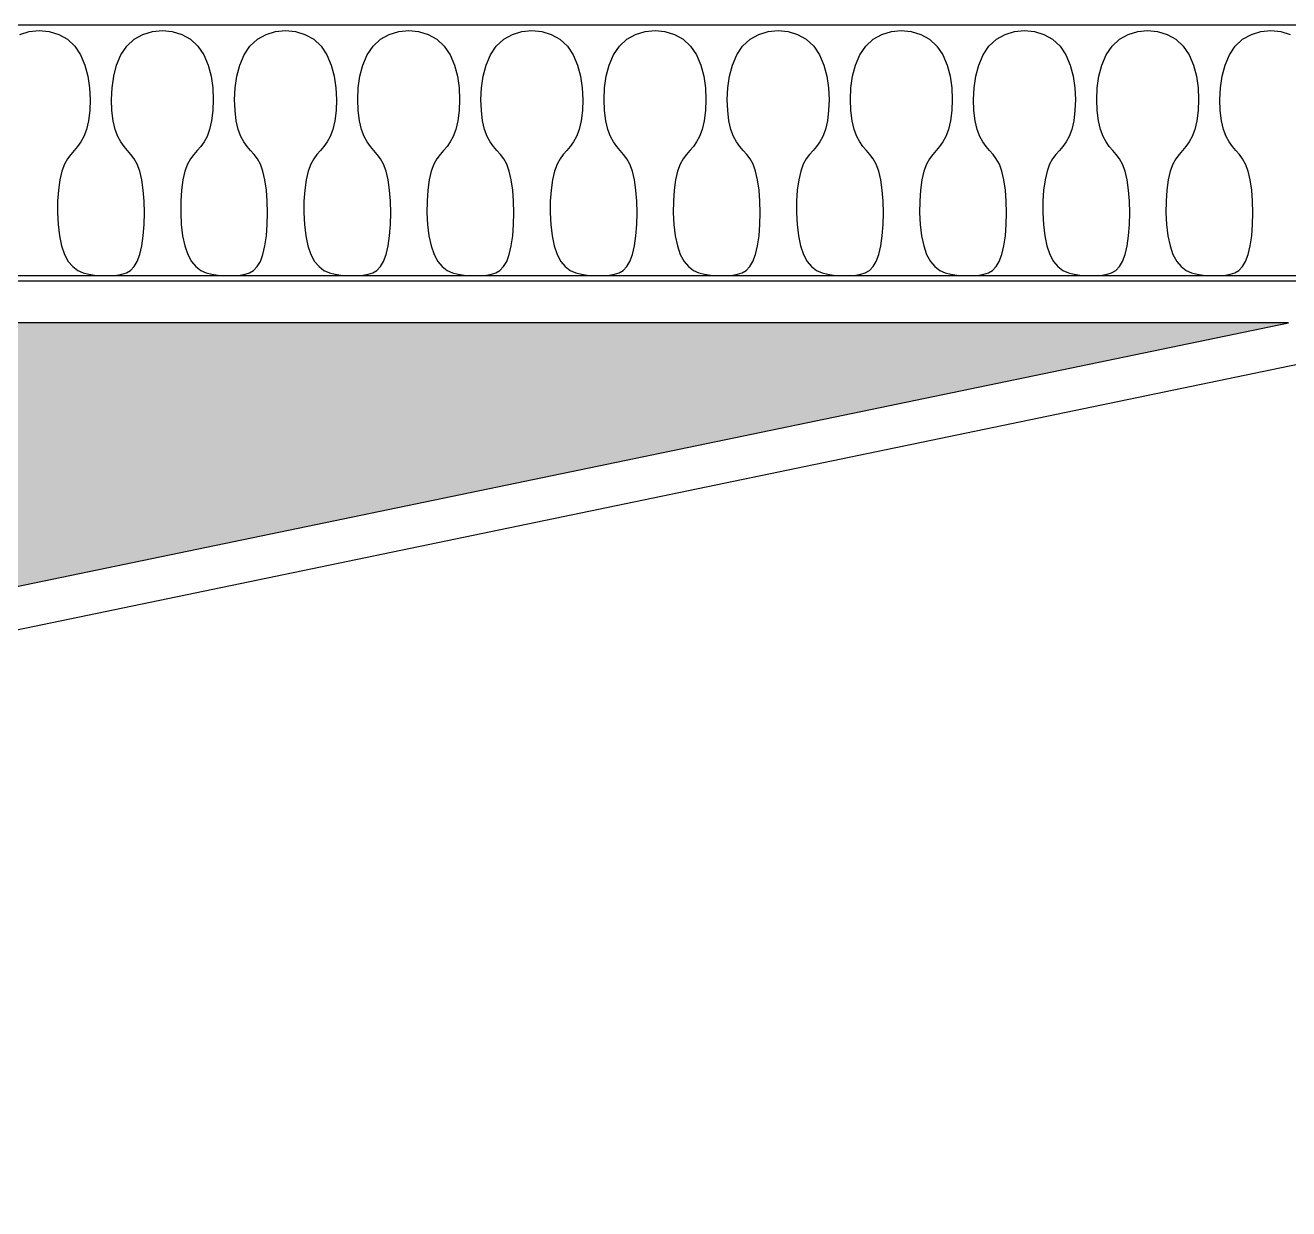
# Model space of a CAD drawing. Header units: millimetres. Extents: x -95178 to 274693, y -2232 to 263302.
# Drawn here: x 126635 to 128129, y 215465 to 216865 of the extents above; entities that cross this region are included whole.
import ezdxf

# ---------------------------------------------------------------- set-up
doc = ezdxf.new("R2010")
doc.units = ezdxf.units.MM
doc.layers.add('HATCH', color=9, linetype='Continuous')

msp = doc.modelspace()

# ---------------------------------------------------------------- linework, layer by layer
at = {"color": 4}
for p, q in [((128918.474, 216864.819, 0), (121926.474, 216864.819, 0)), ((122228.474, 216562.819, 0), (128616.474, 216562.819, 0))]:
    msp.add_line(p, q, dxfattribs=at)
at = {"color": 31}
for p, q in [((122222.474, 216568.819, 0), (128622.474, 216568.819, 0)), ((128128.661, 216512.819, 0), (122278.474, 216512.819, 0))]:
    msp.add_line(p, q, dxfattribs=at)
at = {"layer": 'HATCH'}
for p, q in [((126639.411, 216857.501, 0), (126651.165, 216858.657, 0)), ((126651.165, 216858.657, 0), (126662.918, 216857.501, 0)), ((126785.085, 216857.501, 0), (126796.839, 216858.657, 0)), ((126796.839, 216858.657, 0), (126808.592, 216857.501, 0)), ((126930.759, 216857.501, 0), (126942.513, 216858.657, 0)), ((126942.513, 216858.657, 0), (126954.266, 216857.501, 0)), ((127076.433, 216857.501, 0), (127088.186, 216858.657, 0)), ((127088.186, 216858.657, 0), (127099.94, 216857.501, 0)), ((127222.107, 216857.501, 0), (127233.86, 216858.657, 0)), ((127233.86, 216858.657, 0), (127245.614, 216857.501, 0)), ((127367.781, 216857.501, 0), (127379.534, 216858.657, 0)), ((127379.534, 216858.657, 0), (127391.288, 216857.501, 0)), ((127513.455, 216857.501, 0), (127525.208, 216858.657, 0)), ((127525.208, 216858.657, 0), (127536.962, 216857.501, 0)), ((127659.129, 216857.501, 0), (127670.882, 216858.657, 0)), ((127670.882, 216858.657, 0), (127682.636, 216857.501, 0)), ((127804.803, 216857.501, 0), (127816.556, 216858.657, 0)), ((127816.556, 216858.657, 0), (127828.31, 216857.501, 0)), ((127950.476, 216857.501, 0), (127962.23, 216858.657, 0)), ((127962.23, 216858.657, 0), (127973.984, 216857.501, 0)), ((128096.15, 216857.501, 0), (128107.904, 216858.657, 0)), ((128107.904, 216858.657, 0), (128119.658, 216857.501, 0)), ((126628.15, 216854.035, 0), (126639.411, 216857.501, 0)), ((126662.918, 216857.501, 0), (126674.179, 216854.035, 0)), ((126674.179, 216854.035, 0), (126684.453, 216848.258, 0)), ((126684.453, 216848.258, 0), (126693.248, 216840.17, 0)), ((126754.755, 216840.17, 0), (126763.55, 216848.258, 0)), ((126763.55, 216848.258, 0), (126773.824, 216854.035, 0)), ((126773.824, 216854.035, 0), (126785.085, 216857.501, 0)), ((126808.592, 216857.501, 0), (126819.853, 216854.035, 0)), ((126819.853, 216854.035, 0), (126830.127, 216848.258, 0)), ((126830.127, 216848.258, 0), (126838.922, 216840.17, 0)), ((126900.429, 216840.17, 0), (126909.224, 216848.258, 0)), ((126909.224, 216848.258, 0), (126919.498, 216854.035, 0)), ((126919.498, 216854.035, 0), (126930.759, 216857.501, 0)), ((126954.266, 216857.501, 0), (126965.527, 216854.035, 0)), ((126965.527, 216854.035, 0), (126975.801, 216848.258, 0)), ((126975.801, 216848.258, 0), (126984.596, 216840.17, 0)), ((127046.103, 216840.17, 0), (127054.898, 216848.258, 0)), ((127054.898, 216848.258, 0), (127065.172, 216854.035, 0)), ((127065.172, 216854.035, 0), (127076.433, 216857.501, 0)), ((127099.94, 216857.501, 0), (127111.201, 216854.035, 0)), ((127111.201, 216854.035, 0), (127121.475, 216848.258, 0)), ((127121.475, 216848.258, 0), (127130.27, 216840.17, 0)), ((127191.777, 216840.17, 0), (127200.572, 216848.258, 0)), ((127200.572, 216848.258, 0), (127210.846, 216854.035, 0)), ((127210.846, 216854.035, 0), (127222.107, 216857.501, 0)), ((127245.614, 216857.501, 0), (127256.875, 216854.035, 0)), ((127256.875, 216854.035, 0), (127267.149, 216848.258, 0)), ((127267.149, 216848.258, 0), (127275.944, 216840.17, 0)), ((127337.451, 216840.17, 0), (127346.246, 216848.258, 0)), ((127346.246, 216848.258, 0), (127356.52, 216854.035, 0)), ((127356.52, 216854.035, 0), (127367.781, 216857.501, 0)), ((127391.288, 216857.501, 0), (127402.549, 216854.035, 0)), ((127402.549, 216854.035, 0), (127412.823, 216848.258, 0)), ((127412.823, 216848.258, 0), (127421.617, 216840.17, 0)), ((127483.125, 216840.17, 0), (127491.92, 216848.258, 0)), ((127491.92, 216848.258, 0), (127502.194, 216854.035, 0)), ((127502.194, 216854.035, 0), (127513.455, 216857.501, 0)), ((127536.962, 216857.501, 0), (127548.223, 216854.035, 0)), ((127548.223, 216854.035, 0), (127558.497, 216848.258, 0)), ((127558.497, 216848.258, 0), (127567.291, 216840.17, 0)), ((127628.799, 216840.17, 0), (127637.594, 216848.258, 0)), ((127637.594, 216848.258, 0), (127647.868, 216854.035, 0)), ((127647.868, 216854.035, 0), (127659.129, 216857.501, 0)), ((127682.636, 216857.501, 0), (127693.896, 216854.035, 0)), ((127693.896, 216854.035, 0), (127704.171, 216848.258, 0)), ((127704.171, 216848.258, 0), (127712.965, 216840.17, 0)), ((127774.473, 216840.17, 0), (127783.268, 216848.258, 0)), ((127783.268, 216848.258, 0), (127793.542, 216854.035, 0)), ((127793.542, 216854.035, 0), (127804.803, 216857.501, 0)), ((127828.31, 216857.501, 0), (127839.57, 216854.035, 0)), ((127839.57, 216854.035, 0), (127849.845, 216848.258, 0)), ((127849.845, 216848.258, 0), (127858.639, 216840.17, 0)), ((127920.147, 216840.17, 0), (127928.942, 216848.258, 0)), ((127928.942, 216848.258, 0), (127939.216, 216854.035, 0)), ((127939.216, 216854.035, 0), (127950.476, 216857.501, 0)), ((127973.984, 216857.501, 0), (127985.244, 216854.035, 0)), ((127985.244, 216854.035, 0), (127995.519, 216848.258, 0)), ((127995.519, 216848.258, 0), (128004.313, 216840.17, 0)), ((128065.821, 216840.17, 0), (128074.616, 216848.258, 0)), ((128074.616, 216848.258, 0), (128084.89, 216854.035, 0)), ((128084.89, 216854.035, 0), (128096.15, 216857.501, 0)), ((128119.658, 216857.501, 0), (128130.918, 216854.035, 0)), ((126693.248, 216840.17, 0), (126700.179, 216829.867, 0)), ((126700.179, 216829.867, 0), (126705.299, 216817.832, 0)), ((126742.705, 216817.832, 0), (126747.824, 216829.867, 0)), ((126747.824, 216829.867, 0), (126754.755, 216840.17, 0)), ((126838.922, 216840.17, 0), (126845.853, 216829.867, 0)), ((126845.853, 216829.867, 0), (126850.973, 216817.832, 0)), ((126888.379, 216817.832, 0), (126893.498, 216829.867, 0)), ((126893.498, 216829.867, 0), (126900.429, 216840.17, 0)), ((126984.596, 216840.17, 0), (126991.527, 216829.867, 0)), ((126991.527, 216829.867, 0), (126996.646, 216817.832, 0)), ((127034.053, 216817.832, 0), (127039.172, 216829.867, 0)), ((127039.172, 216829.867, 0), (127046.103, 216840.17, 0)), ((127130.27, 216840.17, 0), (127137.201, 216829.867, 0)), ((127137.201, 216829.867, 0), (127142.32, 216817.832, 0)), ((127179.726, 216817.832, 0), (127184.846, 216829.867, 0)), ((127184.846, 216829.867, 0), (127191.777, 216840.17, 0)), ((127275.944, 216840.17, 0), (127282.875, 216829.867, 0)), ((127282.875, 216829.867, 0), (127287.994, 216817.832, 0)), ((127325.4, 216817.832, 0), (127330.52, 216829.867, 0)), ((127330.52, 216829.867, 0), (127337.451, 216840.17, 0)), ((127421.617, 216840.17, 0), (127428.549, 216829.867, 0)), ((127428.549, 216829.867, 0), (127433.668, 216817.832, 0)), ((127471.074, 216817.832, 0), (127476.194, 216829.867, 0)), ((127476.194, 216829.867, 0), (127483.125, 216840.17, 0)), ((127567.291, 216840.17, 0), (127574.223, 216829.867, 0)), ((127574.223, 216829.867, 0), (127579.342, 216817.832, 0)), ((127616.748, 216817.832, 0), (127621.868, 216829.867, 0)), ((127621.868, 216829.867, 0), (127628.799, 216840.17, 0)), ((127712.965, 216840.17, 0), (127719.896, 216829.867, 0)), ((127719.896, 216829.867, 0), (127725.016, 216817.832, 0)), ((127762.422, 216817.832, 0), (127767.542, 216829.867, 0)), ((127767.542, 216829.867, 0), (127774.473, 216840.17, 0)), ((127858.639, 216840.17, 0), (127865.57, 216829.867, 0)), ((127865.57, 216829.867, 0), (127870.69, 216817.832, 0)), ((127908.096, 216817.832, 0), (127913.216, 216829.867, 0)), ((127913.216, 216829.867, 0), (127920.147, 216840.17, 0)), ((128004.313, 216840.17, 0), (128011.244, 216829.867, 0)), ((128011.244, 216829.867, 0), (128016.364, 216817.832, 0)), ((128053.77, 216817.832, 0), (128058.89, 216829.867, 0)), ((128058.89, 216829.867, 0), (128065.821, 216840.17, 0)), ((126705.299, 216817.832, 0), (126708.768, 216804.641, 0)), ((126739.235, 216804.641, 0), (126742.705, 216817.832, 0)), ((126850.973, 216817.832, 0), (126854.442, 216804.641, 0)), ((126884.909, 216804.641, 0), (126888.379, 216817.832, 0)), ((126996.646, 216817.832, 0), (127000.116, 216804.641, 0)), ((127030.583, 216804.641, 0), (127034.053, 216817.832, 0)), ((127142.32, 216817.832, 0), (127145.79, 216804.641, 0)), ((127176.257, 216804.641, 0), (127179.726, 216817.832, 0)), ((127287.994, 216817.832, 0), (127291.464, 216804.641, 0)), ((127321.931, 216804.641, 0), (127325.4, 216817.832, 0)), ((127433.668, 216817.832, 0), (127437.138, 216804.641, 0)), ((127467.605, 216804.641, 0), (127471.074, 216817.832, 0)), ((127579.342, 216817.832, 0), (127582.812, 216804.641, 0)), ((127613.279, 216804.641, 0), (127616.748, 216817.832, 0)), ((127725.016, 216817.832, 0), (127728.486, 216804.641, 0)), ((127758.953, 216804.641, 0), (127762.422, 216817.832, 0)), ((127870.69, 216817.832, 0), (127874.16, 216804.641, 0)), ((127904.627, 216804.641, 0), (127908.096, 216817.832, 0)), ((128016.364, 216817.832, 0), (128019.834, 216804.641, 0)), ((128050.301, 216804.641, 0), (128053.77, 216817.832, 0)), ((126708.768, 216804.641, 0), (126710.749, 216790.872, 0)), ((126737.255, 216790.872, 0), (126739.235, 216804.641, 0)), ((126854.442, 216804.641, 0), (126856.423, 216790.872, 0)), ((126882.928, 216790.872, 0), (126884.909, 216804.641, 0)), ((127000.116, 216804.641, 0), (127002.097, 216790.872, 0)), ((127028.602, 216790.872, 0), (127030.583, 216804.641, 0)), ((127145.79, 216804.641, 0), (127147.771, 216790.872, 0)), ((127174.276, 216790.872, 0), (127176.257, 216804.641, 0)), ((127291.464, 216804.641, 0), (127293.444, 216790.872, 0)), ((127319.95, 216790.872, 0), (127321.931, 216804.641, 0)), ((127437.138, 216804.641, 0), (127439.118, 216790.872, 0)), ((127465.624, 216790.872, 0), (127467.605, 216804.641, 0)), ((127582.812, 216804.641, 0), (127584.792, 216790.872, 0)), ((127611.298, 216790.872, 0), (127613.279, 216804.641, 0)), ((127728.486, 216804.641, 0), (127730.466, 216790.872, 0)), ((127756.972, 216790.872, 0), (127758.953, 216804.641, 0)), ((127874.16, 216804.641, 0), (127876.14, 216790.872, 0)), ((127902.646, 216790.872, 0), (127904.627, 216804.641, 0)), ((128019.834, 216804.641, 0), (128021.814, 216790.872, 0)), ((128048.32, 216790.872, 0), (128050.301, 216804.641, 0)), ((126710.749, 216790.872, 0), (126711.401, 216777.103, 0)), ((126736.602, 216777.103, 0), (126737.255, 216790.872, 0)), ((126856.423, 216790.872, 0), (126857.075, 216777.103, 0)), ((126882.276, 216777.103, 0), (126882.928, 216790.872, 0)), ((127002.097, 216790.872, 0), (127002.749, 216777.103, 0)), ((127027.95, 216777.103, 0), (127028.602, 216790.872, 0)), ((127147.771, 216790.872, 0), (127148.423, 216777.103, 0)), ((127173.624, 216777.103, 0), (127174.276, 216790.872, 0)), ((127293.444, 216790.872, 0), (127294.097, 216777.103, 0)), ((127319.297, 216777.103, 0), (127319.95, 216790.872, 0)), ((127439.118, 216790.872, 0), (127439.771, 216777.103, 0)), ((127464.971, 216777.103, 0), (127465.624, 216790.872, 0)), ((127584.792, 216790.872, 0), (127585.445, 216777.103, 0)), ((127610.645, 216777.103, 0), (127611.298, 216790.872, 0)), ((127730.466, 216790.872, 0), (127731.119, 216777.103, 0)), ((127756.319, 216777.103, 0), (127756.972, 216790.872, 0)), ((127876.14, 216790.872, 0), (127876.793, 216777.103, 0)), ((127901.993, 216777.103, 0), (127902.646, 216790.872, 0)), ((128021.814, 216790.872, 0), (128022.467, 216777.103, 0)), ((128047.667, 216777.103, 0), (128048.32, 216790.872, 0)), ((126711.401, 216777.103, 0), (126710.888, 216763.912, 0)), ((126737.115, 216763.912, 0), (126736.602, 216777.103, 0)), ((126857.075, 216777.103, 0), (126856.562, 216763.912, 0)), ((126882.789, 216763.912, 0), (126882.276, 216777.103, 0)), ((127002.749, 216777.103, 0), (127002.236, 216763.912, 0)), ((127028.463, 216763.912, 0), (127027.95, 216777.103, 0)), ((127148.423, 216777.103, 0), (127147.91, 216763.912, 0)), ((127174.137, 216763.912, 0), (127173.624, 216777.103, 0)), ((127294.097, 216777.103, 0), (127293.584, 216763.912, 0)), ((127319.811, 216763.912, 0), (127319.297, 216777.103, 0)), ((127439.771, 216777.103, 0), (127439.258, 216763.912, 0)), ((127465.485, 216763.912, 0), (127464.971, 216777.103, 0)), ((127585.445, 216777.103, 0), (127584.932, 216763.912, 0)), ((127611.159, 216763.912, 0), (127610.645, 216777.103, 0)), ((127731.119, 216777.103, 0), (127730.605, 216763.912, 0)), ((127756.833, 216763.912, 0), (127756.319, 216777.103, 0)), ((127876.793, 216777.103, 0), (127876.279, 216763.912, 0)), ((127902.507, 216763.912, 0), (127901.993, 216777.103, 0)), ((128022.467, 216777.103, 0), (128021.953, 216763.912, 0)), ((128048.181, 216763.912, 0), (128047.667, 216777.103, 0)), ((126710.888, 216763.912, 0), (126709.369, 216751.876, 0)), ((126738.634, 216751.876, 0), (126737.115, 216763.912, 0)), ((126856.562, 216763.912, 0), (126855.043, 216751.876, 0)), ((126884.308, 216751.876, 0), (126882.789, 216763.912, 0)), ((127002.236, 216763.912, 0), (127000.717, 216751.876, 0)), ((127029.982, 216751.876, 0), (127028.463, 216763.912, 0)), ((127147.91, 216763.912, 0), (127146.391, 216751.876, 0)), ((127175.656, 216751.876, 0), (127174.137, 216763.912, 0)), ((127293.584, 216763.912, 0), (127292.065, 216751.876, 0)), ((127321.33, 216751.876, 0), (127319.811, 216763.912, 0)), ((127439.258, 216763.912, 0), (127437.739, 216751.876, 0)), ((127467.004, 216751.876, 0), (127465.485, 216763.912, 0)), ((127584.932, 216763.912, 0), (127583.413, 216751.876, 0)), ((127612.678, 216751.876, 0), (127611.159, 216763.912, 0)), ((127730.605, 216763.912, 0), (127729.087, 216751.876, 0)), ((127758.352, 216751.876, 0), (127756.833, 216763.912, 0)), ((127876.279, 216763.912, 0), (127874.761, 216751.876, 0)), ((127904.026, 216751.876, 0), (127902.507, 216763.912, 0)), ((128021.953, 216763.912, 0), (128020.434, 216751.876, 0)), ((128049.7, 216751.876, 0), (128048.181, 216763.912, 0)), ((126707.006, 216741.574, 0), (126703.962, 216733.389, 0)), ((126709.369, 216751.876, 0), (126707.006, 216741.574, 0)), ((126740.997, 216741.574, 0), (126738.634, 216751.876, 0)), ((126744.041, 216733.389, 0), (126740.997, 216741.574, 0)), ((126852.68, 216741.574, 0), (126849.636, 216733.389, 0)), ((126855.043, 216751.876, 0), (126852.68, 216741.574, 0)), ((126886.671, 216741.574, 0), (126884.308, 216751.876, 0)), ((126889.715, 216733.389, 0), (126886.671, 216741.574, 0)), ((126998.354, 216741.574, 0), (126995.31, 216733.389, 0)), ((127000.717, 216751.876, 0), (126998.354, 216741.574, 0)), ((127032.345, 216741.574, 0), (127029.982, 216751.876, 0)), ((127035.389, 216733.389, 0), (127032.345, 216741.574, 0)), ((127144.028, 216741.574, 0), (127140.984, 216733.389, 0)), ((127146.391, 216751.876, 0), (127144.028, 216741.574, 0)), ((127178.019, 216741.574, 0), (127175.656, 216751.876, 0)), ((127181.063, 216733.389, 0), (127178.019, 216741.574, 0)), ((127289.702, 216741.574, 0), (127286.658, 216733.389, 0)), ((127292.065, 216751.876, 0), (127289.702, 216741.574, 0)), ((127323.693, 216741.574, 0), (127321.33, 216751.876, 0)), ((127326.737, 216733.389, 0), (127323.693, 216741.574, 0)), ((127435.376, 216741.574, 0), (127432.331, 216733.389, 0)), ((127437.739, 216751.876, 0), (127435.376, 216741.574, 0)), ((127469.367, 216741.574, 0), (127467.004, 216751.876, 0)), ((127472.411, 216733.389, 0), (127469.367, 216741.574, 0)), ((127581.05, 216741.574, 0), (127578.005, 216733.389, 0)), ((127583.413, 216751.876, 0), (127581.05, 216741.574, 0)), ((127615.041, 216741.574, 0), (127612.678, 216751.876, 0)), ((127618.085, 216733.389, 0), (127615.041, 216741.574, 0)), ((127726.724, 216741.574, 0), (127723.679, 216733.389, 0)), ((127729.087, 216751.876, 0), (127726.724, 216741.574, 0)), ((127760.715, 216741.574, 0), (127758.352, 216751.876, 0)), ((127763.759, 216733.389, 0), (127760.715, 216741.574, 0)), ((127872.398, 216741.574, 0), (127869.353, 216733.389, 0)), ((127874.761, 216751.876, 0), (127872.398, 216741.574, 0)), ((127906.389, 216741.574, 0), (127904.026, 216751.876, 0)), ((127909.433, 216733.389, 0), (127906.389, 216741.574, 0)), ((128018.071, 216741.574, 0), (128015.027, 216733.389, 0)), ((128020.434, 216751.876, 0), (128018.071, 216741.574, 0)), ((128052.063, 216741.574, 0), (128049.7, 216751.876, 0)), ((128055.107, 216733.389, 0), (128052.063, 216741.574, 0)), ((126700.405, 216726.938, 0), (126696.508, 216721.643, 0)), ((126703.962, 216733.389, 0), (126700.405, 216726.938, 0)), ((126747.598, 216726.938, 0), (126744.041, 216733.389, 0)), ((126751.495, 216721.643, 0), (126747.598, 216726.938, 0)), ((126846.079, 216726.938, 0), (126842.182, 216721.643, 0)), ((126849.636, 216733.389, 0), (126846.079, 216726.938, 0)), ((126893.272, 216726.938, 0), (126889.715, 216733.389, 0)), ((126897.169, 216721.643, 0), (126893.272, 216726.938, 0)), ((126991.753, 216726.938, 0), (126987.856, 216721.643, 0)), ((126995.31, 216733.389, 0), (126991.753, 216726.938, 0)), ((127038.946, 216726.938, 0), (127035.389, 216733.389, 0)), ((127042.843, 216721.643, 0), (127038.946, 216726.938, 0)), ((127137.427, 216726.938, 0), (127133.53, 216721.643, 0)), ((127140.984, 216733.389, 0), (127137.427, 216726.938, 0)), ((127184.62, 216726.938, 0), (127181.063, 216733.389, 0)), ((127188.517, 216721.643, 0), (127184.62, 216726.938, 0)), ((127283.101, 216726.938, 0), (127279.203, 216721.643, 0)), ((127286.658, 216733.389, 0), (127283.101, 216726.938, 0)), ((127330.294, 216726.938, 0), (127326.737, 216733.389, 0)), ((127334.191, 216721.643, 0), (127330.294, 216726.938, 0)), ((127428.775, 216726.938, 0), (127424.877, 216721.643, 0)), ((127432.331, 216733.389, 0), (127428.775, 216726.938, 0)), ((127475.968, 216726.938, 0), (127472.411, 216733.389, 0)), ((127479.865, 216721.643, 0), (127475.968, 216726.938, 0)), ((127574.449, 216726.938, 0), (127570.551, 216721.643, 0)), ((127578.005, 216733.389, 0), (127574.449, 216726.938, 0)), ((127621.641, 216726.938, 0), (127618.085, 216733.389, 0)), ((127625.539, 216721.643, 0), (127621.641, 216726.938, 0)), ((127720.123, 216726.938, 0), (127716.225, 216721.643, 0)), ((127723.679, 216733.389, 0), (127720.123, 216726.938, 0)), ((127767.315, 216726.938, 0), (127763.759, 216733.389, 0)), ((127771.213, 216721.643, 0), (127767.315, 216726.938, 0)), ((127865.797, 216726.938, 0), (127861.899, 216721.643, 0)), ((127869.353, 216733.389, 0), (127865.797, 216726.938, 0)), ((127912.989, 216726.938, 0), (127909.433, 216733.389, 0)), ((127916.887, 216721.643, 0), (127912.989, 216726.938, 0)), ((128011.471, 216726.938, 0), (128007.573, 216721.643, 0)), ((128015.027, 216733.389, 0), (128011.471, 216726.938, 0)), ((128058.663, 216726.938, 0), (128055.107, 216733.389, 0)), ((128062.561, 216721.643, 0), (128058.663, 216726.938, 0)), ((126688.371, 216712.207, 0), (126684.473, 216706.911, 0)), ((126692.439, 216716.925, 0), (126688.371, 216712.207, 0)), ((126696.508, 216721.643, 0), (126692.439, 216716.925, 0)), ((126755.564, 216716.925, 0), (126751.495, 216721.643, 0)), ((126759.632, 216712.207, 0), (126755.564, 216716.925, 0)), ((126763.53, 216706.911, 0), (126759.632, 216712.207, 0)), ((126834.045, 216712.207, 0), (126830.147, 216706.911, 0)), ((126838.113, 216716.925, 0), (126834.045, 216712.207, 0)), ((126842.182, 216721.643, 0), (126838.113, 216716.925, 0)), ((126901.238, 216716.925, 0), (126897.169, 216721.643, 0)), ((126905.306, 216712.207, 0), (126901.238, 216716.925, 0)), ((126909.204, 216706.911, 0), (126905.306, 216712.207, 0)), ((126979.719, 216712.207, 0), (126975.821, 216706.911, 0)), ((126983.787, 216716.925, 0), (126979.719, 216712.207, 0)), ((126987.856, 216721.643, 0), (126983.787, 216716.925, 0)), ((127046.912, 216716.925, 0), (127042.843, 216721.643, 0)), ((127050.98, 216712.207, 0), (127046.912, 216716.925, 0)), ((127054.878, 216706.911, 0), (127050.98, 216712.207, 0)), ((127125.393, 216712.207, 0), (127121.495, 216706.911, 0)), ((127129.461, 216716.925, 0), (127125.393, 216712.207, 0)), ((127133.53, 216721.643, 0), (127129.461, 216716.925, 0)), ((127192.586, 216716.925, 0), (127188.517, 216721.643, 0)), ((127196.654, 216712.207, 0), (127192.586, 216716.925, 0)), ((127200.552, 216706.911, 0), (127196.654, 216712.207, 0)), ((127271.067, 216712.207, 0), (127267.169, 216706.911, 0)), ((127275.135, 216716.925, 0), (127271.067, 216712.207, 0)), ((127279.203, 216721.643, 0), (127275.135, 216716.925, 0)), ((127338.26, 216716.925, 0), (127334.191, 216721.643, 0)), ((127342.328, 216712.207, 0), (127338.26, 216716.925, 0)), ((127346.226, 216706.911, 0), (127342.328, 216712.207, 0)), ((127416.741, 216712.207, 0), (127412.843, 216706.911, 0)), ((127420.809, 216716.925, 0), (127416.741, 216712.207, 0)), ((127424.877, 216721.643, 0), (127420.809, 216716.925, 0)), ((127483.934, 216716.925, 0), (127479.865, 216721.643, 0)), ((127488.002, 216712.207, 0), (127483.934, 216716.925, 0)), ((127491.9, 216706.911, 0), (127488.002, 216712.207, 0)), ((127562.415, 216712.207, 0), (127558.517, 216706.911, 0)), ((127566.483, 216716.925, 0), (127562.415, 216712.207, 0)), ((127570.551, 216721.643, 0), (127566.483, 216716.925, 0)), ((127629.608, 216716.925, 0), (127625.539, 216721.643, 0)), ((127633.676, 216712.207, 0), (127629.608, 216716.925, 0)), ((127637.574, 216706.911, 0), (127633.676, 216712.207, 0)), ((127708.088, 216712.207, 0), (127704.191, 216706.911, 0)), ((127712.157, 216716.925, 0), (127708.088, 216712.207, 0)), ((127716.225, 216721.643, 0), (127712.157, 216716.925, 0)), ((127775.282, 216716.925, 0), (127771.213, 216721.643, 0)), ((127779.35, 216712.207, 0), (127775.282, 216716.925, 0)), ((127783.248, 216706.911, 0), (127779.35, 216712.207, 0)), ((127853.762, 216712.207, 0), (127849.865, 216706.911, 0)), ((127857.831, 216716.925, 0), (127853.762, 216712.207, 0)), ((127861.899, 216721.643, 0), (127857.831, 216716.925, 0)), ((127920.956, 216716.925, 0), (127916.887, 216721.643, 0)), ((127925.024, 216712.207, 0), (127920.956, 216716.925, 0)), ((127928.922, 216706.911, 0), (127925.024, 216712.207, 0)), ((127999.436, 216712.207, 0), (127995.539, 216706.911, 0)), ((128003.505, 216716.925, 0), (127999.436, 216712.207, 0)), ((128007.573, 216721.643, 0), (128003.505, 216716.925, 0)), ((128066.629, 216716.925, 0), (128062.561, 216721.643, 0)), ((128070.698, 216712.207, 0), (128066.629, 216716.925, 0)), ((128074.596, 216706.911, 0), (128070.698, 216712.207, 0)), ((126680.917, 216700.46, 0), (126677.873, 216692.276, 0)), ((126684.473, 216706.911, 0), (126680.917, 216700.46, 0)), ((126767.086, 216700.46, 0), (126763.53, 216706.911, 0)), ((126770.131, 216692.276, 0), (126767.086, 216700.46, 0)), ((126826.591, 216700.46, 0), (126823.547, 216692.276, 0)), ((126830.147, 216706.911, 0), (126826.591, 216700.46, 0)), ((126912.76, 216700.46, 0), (126909.204, 216706.911, 0)), ((126915.805, 216692.276, 0), (126912.76, 216700.46, 0)), ((126972.265, 216700.46, 0), (126969.221, 216692.276, 0)), ((126975.821, 216706.911, 0), (126972.265, 216700.46, 0)), ((127058.434, 216700.46, 0), (127054.878, 216706.911, 0)), ((127061.478, 216692.276, 0), (127058.434, 216700.46, 0)), ((127117.939, 216700.46, 0), (127114.894, 216692.276, 0)), ((127121.495, 216706.911, 0), (127117.939, 216700.46, 0)), ((127204.108, 216700.46, 0), (127200.552, 216706.911, 0)), ((127207.152, 216692.276, 0), (127204.108, 216700.46, 0)), ((127263.613, 216700.46, 0), (127260.568, 216692.276, 0)), ((127267.169, 216706.911, 0), (127263.613, 216700.46, 0)), ((127349.782, 216700.46, 0), (127346.226, 216706.911, 0)), ((127352.826, 216692.276, 0), (127349.782, 216700.46, 0)), ((127409.287, 216700.46, 0), (127406.242, 216692.276, 0)), ((127412.843, 216706.911, 0), (127409.287, 216700.46, 0)), ((127495.456, 216700.46, 0), (127491.9, 216706.911, 0)), ((127498.5, 216692.276, 0), (127495.456, 216700.46, 0)), ((127554.961, 216700.46, 0), (127551.916, 216692.276, 0)), ((127558.517, 216706.911, 0), (127554.961, 216700.46, 0)), ((127641.13, 216700.46, 0), (127637.574, 216706.911, 0)), ((127644.174, 216692.276, 0), (127641.13, 216700.46, 0)), ((127700.634, 216700.46, 0), (127697.59, 216692.276, 0)), ((127704.191, 216706.911, 0), (127700.634, 216700.46, 0)), ((127786.804, 216700.46, 0), (127783.248, 216706.911, 0)), ((127789.848, 216692.276, 0), (127786.804, 216700.46, 0)), ((127846.308, 216700.46, 0), (127843.264, 216692.276, 0)), ((127849.865, 216706.911, 0), (127846.308, 216700.46, 0)), ((127932.478, 216700.46, 0), (127928.922, 216706.911, 0)), ((127935.522, 216692.276, 0), (127932.478, 216700.46, 0)), ((127991.982, 216700.46, 0), (127988.938, 216692.276, 0)), ((127995.539, 216706.911, 0), (127991.982, 216700.46, 0)), ((128078.152, 216700.46, 0), (128074.596, 216706.911, 0)), ((128081.196, 216692.276, 0), (128078.152, 216700.46, 0)), ((126675.489, 216681.973, 0), (126673.826, 216669.937, 0)), ((126677.873, 216692.276, 0), (126675.489, 216681.973, 0)), ((126772.52, 216681.973, 0), (126770.131, 216692.276, 0)), ((126774.227, 216669.937, 0), (126772.52, 216681.973, 0)), ((126821.163, 216681.973, 0), (126819.5, 216669.937, 0)), ((126823.547, 216692.276, 0), (126821.163, 216681.973, 0)), ((126918.194, 216681.973, 0), (126915.805, 216692.276, 0)), ((126919.901, 216669.937, 0), (126918.194, 216681.973, 0)), ((126966.837, 216681.973, 0), (126965.174, 216669.937, 0)), ((126969.221, 216692.276, 0), (126966.837, 216681.973, 0)), ((127063.868, 216681.973, 0), (127061.478, 216692.276, 0)), ((127065.575, 216669.937, 0), (127063.868, 216681.973, 0)), ((127112.511, 216681.973, 0), (127110.848, 216669.937, 0)), ((127114.894, 216692.276, 0), (127112.511, 216681.973, 0)), ((127209.542, 216681.973, 0), (127207.152, 216692.276, 0)), ((127211.249, 216669.937, 0), (127209.542, 216681.973, 0)), ((127258.185, 216681.973, 0), (127256.522, 216669.937, 0)), ((127260.568, 216692.276, 0), (127258.185, 216681.973, 0)), ((127355.216, 216681.973, 0), (127352.826, 216692.276, 0)), ((127356.923, 216669.937, 0), (127355.216, 216681.973, 0)), ((127403.859, 216681.973, 0), (127402.196, 216669.937, 0)), ((127406.242, 216692.276, 0), (127403.859, 216681.973, 0)), ((127500.89, 216681.973, 0), (127498.5, 216692.276, 0)), ((127502.597, 216669.937, 0), (127500.89, 216681.973, 0)), ((127549.533, 216681.973, 0), (127547.87, 216669.937, 0)), ((127551.916, 216692.276, 0), (127549.533, 216681.973, 0)), ((127646.564, 216681.973, 0), (127644.174, 216692.276, 0)), ((127648.271, 216669.937, 0), (127646.564, 216681.973, 0)), ((127695.207, 216681.973, 0), (127693.544, 216669.937, 0)), ((127697.59, 216692.276, 0), (127695.207, 216681.973, 0)), ((127792.238, 216681.973, 0), (127789.848, 216692.276, 0)), ((127793.945, 216669.937, 0), (127792.238, 216681.973, 0)), ((127840.881, 216681.973, 0), (127839.218, 216669.937, 0)), ((127843.264, 216692.276, 0), (127840.881, 216681.973, 0)), ((127937.912, 216681.973, 0), (127935.522, 216692.276, 0)), ((127939.619, 216669.937, 0), (127937.912, 216681.973, 0)), ((127986.555, 216681.973, 0), (127984.892, 216669.937, 0)), ((127988.938, 216692.276, 0), (127986.555, 216681.973, 0)), ((128083.586, 216681.973, 0), (128081.196, 216692.276, 0)), ((128085.293, 216669.937, 0), (128083.586, 216681.973, 0)), ((126673.826, 216669.937, 0), (126672.922, 216656.746, 0)), ((126775.252, 216656.746, 0), (126774.227, 216669.937, 0)), ((126819.5, 216669.937, 0), (126818.596, 216656.746, 0)), ((126920.926, 216656.746, 0), (126919.901, 216669.937, 0)), ((126965.174, 216669.937, 0), (126964.27, 216656.746, 0)), ((127066.6, 216656.746, 0), (127065.575, 216669.937, 0)), ((127110.848, 216669.937, 0), (127109.944, 216656.746, 0)), ((127212.274, 216656.746, 0), (127211.249, 216669.937, 0)), ((127256.522, 216669.937, 0), (127255.618, 216656.746, 0)), ((127357.947, 216656.746, 0), (127356.923, 216669.937, 0)), ((127402.196, 216669.937, 0), (127401.292, 216656.746, 0)), ((127503.621, 216656.746, 0), (127502.597, 216669.937, 0)), ((127547.87, 216669.937, 0), (127546.966, 216656.746, 0)), ((127649.295, 216656.746, 0), (127648.271, 216669.937, 0)), ((127693.544, 216669.937, 0), (127692.64, 216656.746, 0)), ((127794.969, 216656.746, 0), (127793.945, 216669.937, 0)), ((127839.218, 216669.937, 0), (127838.314, 216656.746, 0)), ((127940.643, 216656.746, 0), (127939.619, 216669.937, 0)), ((127984.892, 216669.937, 0), (127983.988, 216656.746, 0)), ((128086.317, 216656.746, 0), (128085.293, 216669.937, 0)), ((126672.922, 216656.746, 0), (126672.815, 216642.978, 0)), ((126775.593, 216642.978, 0), (126775.252, 216656.746, 0)), ((126818.596, 216656.746, 0), (126818.489, 216642.978, 0)), ((126921.267, 216642.978, 0), (126920.926, 216656.746, 0)), ((126964.27, 216656.746, 0), (126964.163, 216642.978, 0)), ((127066.941, 216642.978, 0), (127066.6, 216656.746, 0)), ((127109.944, 216656.746, 0), (127109.837, 216642.978, 0)), ((127212.615, 216642.978, 0), (127212.274, 216656.746, 0)), ((127255.618, 216656.746, 0), (127255.511, 216642.978, 0)), ((127358.289, 216642.978, 0), (127357.947, 216656.746, 0)), ((127401.292, 216656.746, 0), (127401.185, 216642.978, 0)), ((127503.963, 216642.978, 0), (127503.621, 216656.746, 0)), ((127546.966, 216656.746, 0), (127546.858, 216642.978, 0)), ((127649.637, 216642.978, 0), (127649.295, 216656.746, 0)), ((127692.64, 216656.746, 0), (127692.532, 216642.978, 0)), ((127795.311, 216642.978, 0), (127794.969, 216656.746, 0)), ((127838.314, 216656.746, 0), (127838.206, 216642.978, 0)), ((127940.985, 216642.978, 0), (127940.643, 216656.746, 0)), ((127983.988, 216656.746, 0), (127983.88, 216642.978, 0)), ((128086.659, 216642.978, 0), (128086.317, 216656.746, 0)), ((126672.815, 216642.978, 0), (126673.542, 216629.209, 0)), ((126775.252, 216629.209, 0), (126775.593, 216642.978, 0)), ((126818.489, 216642.978, 0), (126819.216, 216629.209, 0)), ((126920.926, 216629.209, 0), (126921.267, 216642.978, 0)), ((126964.163, 216642.978, 0), (126964.89, 216629.209, 0)), ((127066.6, 216629.209, 0), (127066.941, 216642.978, 0)), ((127109.837, 216642.978, 0), (127110.564, 216629.209, 0)), ((127212.274, 216629.209, 0), (127212.615, 216642.978, 0)), ((127255.511, 216642.978, 0), (127256.238, 216629.209, 0)), ((127357.947, 216629.209, 0), (127358.289, 216642.978, 0)), ((127401.185, 216642.978, 0), (127401.912, 216629.209, 0)), ((127503.621, 216629.209, 0), (127503.963, 216642.978, 0)), ((127546.858, 216642.978, 0), (127547.586, 216629.209, 0)), ((127649.295, 216629.209, 0), (127649.637, 216642.978, 0)), ((127692.532, 216642.978, 0), (127693.26, 216629.209, 0)), ((127794.969, 216629.209, 0), (127795.311, 216642.978, 0)), ((127838.206, 216642.978, 0), (127838.933, 216629.209, 0)), ((127940.643, 216629.209, 0), (127940.985, 216642.978, 0)), ((127983.88, 216642.978, 0), (127984.607, 216629.209, 0)), ((128086.317, 216629.209, 0), (128086.659, 216642.978, 0)), ((126673.542, 216629.209, 0), (126675.142, 216616.018, 0)), ((126774.227, 216616.018, 0), (126775.252, 216629.209, 0)), ((126819.216, 216629.209, 0), (126820.815, 216616.018, 0)), ((126919.901, 216616.018, 0), (126920.926, 216629.209, 0)), ((126964.89, 216629.209, 0), (126966.489, 216616.018, 0)), ((127065.575, 216616.018, 0), (127066.6, 216629.209, 0)), ((127110.564, 216629.209, 0), (127112.163, 216616.018, 0)), ((127211.249, 216616.018, 0), (127212.274, 216629.209, 0)), ((127256.238, 216629.209, 0), (127257.837, 216616.018, 0)), ((127356.923, 216616.018, 0), (127357.947, 216629.209, 0)), ((127401.912, 216629.209, 0), (127403.511, 216616.018, 0)), ((127502.597, 216616.018, 0), (127503.621, 216629.209, 0)), ((127547.586, 216629.209, 0), (127549.185, 216616.018, 0)), ((127648.271, 216616.018, 0), (127649.295, 216629.209, 0)), ((127693.26, 216629.209, 0), (127694.859, 216616.018, 0)), ((127793.945, 216616.018, 0), (127794.969, 216629.209, 0)), ((127838.933, 216629.209, 0), (127840.533, 216616.018, 0)), ((127939.619, 216616.018, 0), (127940.643, 216629.209, 0)), ((127984.607, 216629.209, 0), (127986.207, 216616.018, 0)), ((128085.293, 216616.018, 0), (128086.317, 216629.209, 0)), ((126675.142, 216616.018, 0), (126677.652, 216603.982, 0)), ((126772.52, 216603.982, 0), (126774.227, 216616.018, 0)), ((126820.815, 216616.018, 0), (126823.326, 216603.982, 0)), ((126918.194, 216603.982, 0), (126919.901, 216616.018, 0)), ((126966.489, 216616.018, 0), (126968.999, 216603.982, 0)), ((127063.868, 216603.982, 0), (127065.575, 216616.018, 0)), ((127112.163, 216616.018, 0), (127114.673, 216603.982, 0)), ((127209.542, 216603.982, 0), (127211.249, 216616.018, 0)), ((127257.837, 216616.018, 0), (127260.347, 216603.982, 0)), ((127355.216, 216603.982, 0), (127356.923, 216616.018, 0)), ((127403.511, 216616.018, 0), (127406.021, 216603.982, 0)), ((127500.89, 216603.982, 0), (127502.597, 216616.018, 0)), ((127549.185, 216616.018, 0), (127551.695, 216603.982, 0)), ((127646.564, 216603.982, 0), (127648.271, 216616.018, 0)), ((127694.859, 216616.018, 0), (127697.369, 216603.982, 0)), ((127792.238, 216603.982, 0), (127793.945, 216616.018, 0)), ((127840.533, 216616.018, 0), (127843.043, 216603.982, 0)), ((127937.912, 216603.982, 0), (127939.619, 216616.018, 0)), ((127986.207, 216616.018, 0), (127988.717, 216603.982, 0)), ((128083.586, 216603.982, 0), (128085.293, 216616.018, 0)), ((126677.652, 216603.982, 0), (126681.11, 216593.68, 0)), ((126681.11, 216593.68, 0), (126685.522, 216585.543, 0)), ((126767.066, 216585.543, 0), (126770.131, 216593.68, 0)), ((126770.131, 216593.68, 0), (126772.52, 216603.982, 0)), ((126823.326, 216603.982, 0), (126826.784, 216593.68, 0)), ((126826.784, 216593.68, 0), (126831.196, 216585.543, 0)), ((126912.74, 216585.543, 0), (126915.805, 216593.68, 0)), ((126915.805, 216593.68, 0), (126918.194, 216603.982, 0)), ((126968.999, 216603.982, 0), (126972.458, 216593.68, 0)), ((126972.458, 216593.68, 0), (126976.87, 216585.543, 0)), ((127058.414, 216585.543, 0), (127061.478, 216593.68, 0)), ((127061.478, 216593.68, 0), (127063.868, 216603.982, 0)), ((127114.673, 216603.982, 0), (127118.132, 216593.68, 0)), ((127118.132, 216593.68, 0), (127122.543, 216585.543, 0)), ((127204.088, 216585.543, 0), (127207.152, 216593.68, 0)), ((127207.152, 216593.68, 0), (127209.542, 216603.982, 0)), ((127260.347, 216603.982, 0), (127263.806, 216593.68, 0)), ((127263.806, 216593.68, 0), (127268.217, 216585.543, 0)), ((127349.762, 216585.543, 0), (127352.826, 216593.68, 0)), ((127352.826, 216593.68, 0), (127355.216, 216603.982, 0)), ((127406.021, 216603.982, 0), (127409.48, 216593.68, 0)), ((127409.48, 216593.68, 0), (127413.891, 216585.543, 0)), ((127495.436, 216585.543, 0), (127498.5, 216593.68, 0)), ((127498.5, 216593.68, 0), (127500.89, 216603.982, 0)), ((127551.695, 216603.982, 0), (127555.154, 216593.68, 0)), ((127555.154, 216593.68, 0), (127559.565, 216585.543, 0)), ((127641.11, 216585.543, 0), (127644.174, 216593.68, 0)), ((127644.174, 216593.68, 0), (127646.564, 216603.982, 0)), ((127697.369, 216603.982, 0), (127700.828, 216593.68, 0)), ((127700.828, 216593.68, 0), (127705.239, 216585.543, 0)), ((127786.783, 216585.543, 0), (127789.848, 216593.68, 0)), ((127789.848, 216593.68, 0), (127792.238, 216603.982, 0)), ((127843.043, 216603.982, 0), (127846.502, 216593.68, 0)), ((127846.502, 216593.68, 0), (127850.913, 216585.543, 0)), ((127932.457, 216585.543, 0), (127935.522, 216593.68, 0)), ((127935.522, 216593.68, 0), (127937.912, 216603.982, 0)), ((127988.717, 216603.982, 0), (127992.176, 216593.68, 0)), ((127992.176, 216593.68, 0), (127996.587, 216585.543, 0)), ((128078.131, 216585.543, 0), (128081.196, 216593.68, 0)), ((128081.196, 216593.68, 0), (128083.586, 216603.982, 0)), ((126685.522, 216585.543, 0), (126690.758, 216579.429, 0)), ((126690.758, 216579.429, 0), (126696.659, 216575.048, 0)), ((126696.659, 216575.048, 0), (126703.062, 216572.112, 0)), ((126754.249, 216572.112, 0), (126759.078, 216575.048, 0)), ((126759.078, 216575.048, 0), (126763.366, 216579.429, 0)), ((126763.366, 216579.429, 0), (126767.066, 216585.543, 0)), ((126831.196, 216585.543, 0), (126836.432, 216579.429, 0)), ((126836.432, 216579.429, 0), (126842.333, 216575.048, 0)), ((126842.333, 216575.048, 0), (126848.736, 216572.112, 0)), ((126899.923, 216572.112, 0), (126904.751, 216575.048, 0)), ((126904.751, 216575.048, 0), (126909.04, 216579.429, 0)), ((126909.04, 216579.429, 0), (126912.74, 216585.543, 0)), ((126976.87, 216585.543, 0), (126982.106, 216579.429, 0)), ((126982.106, 216579.429, 0), (126988.007, 216575.048, 0)), ((126988.007, 216575.048, 0), (126994.41, 216572.112, 0)), ((127045.597, 216572.112, 0), (127050.425, 216575.048, 0)), ((127050.425, 216575.048, 0), (127054.714, 216579.429, 0)), ((127054.714, 216579.429, 0), (127058.414, 216585.543, 0)), ((127122.543, 216585.543, 0), (127127.78, 216579.429, 0)), ((127127.78, 216579.429, 0), (127133.681, 216575.048, 0)), ((127133.681, 216575.048, 0), (127140.084, 216572.112, 0)), ((127191.271, 216572.112, 0), (127196.099, 216575.048, 0)), ((127196.099, 216575.048, 0), (127200.388, 216579.429, 0)), ((127200.388, 216579.429, 0), (127204.088, 216585.543, 0)), ((127268.217, 216585.543, 0), (127273.454, 216579.429, 0)), ((127273.454, 216579.429, 0), (127279.355, 216575.048, 0)), ((127279.355, 216575.048, 0), (127285.758, 216572.112, 0)), ((127336.945, 216572.112, 0), (127341.773, 216575.048, 0)), ((127341.773, 216575.048, 0), (127346.061, 216579.429, 0)), ((127346.061, 216579.429, 0), (127349.762, 216585.543, 0)), ((127413.891, 216585.543, 0), (127419.128, 216579.429, 0)), ((127419.128, 216579.429, 0), (127425.029, 216575.048, 0)), ((127425.029, 216575.048, 0), (127431.432, 216572.112, 0)), ((127482.619, 216572.112, 0), (127487.447, 216575.048, 0)), ((127487.447, 216575.048, 0), (127491.735, 216579.429, 0)), ((127491.735, 216579.429, 0), (127495.436, 216585.543, 0)), ((127559.565, 216585.543, 0), (127564.802, 216579.429, 0)), ((127564.802, 216579.429, 0), (127570.703, 216575.048, 0)), ((127570.703, 216575.048, 0), (127577.106, 216572.112, 0)), ((127628.293, 216572.112, 0), (127633.121, 216575.048, 0)), ((127633.121, 216575.048, 0), (127637.409, 216579.429, 0)), ((127637.409, 216579.429, 0), (127641.11, 216585.543, 0)), ((127705.239, 216585.543, 0), (127710.476, 216579.429, 0)), ((127710.476, 216579.429, 0), (127716.376, 216575.048, 0)), ((127716.376, 216575.048, 0), (127722.78, 216572.112, 0)), ((127773.966, 216572.112, 0), (127778.795, 216575.048, 0)), ((127778.795, 216575.048, 0), (127783.083, 216579.429, 0)), ((127783.083, 216579.429, 0), (127786.783, 216585.543, 0)), ((127850.913, 216585.543, 0), (127856.15, 216579.429, 0)), ((127856.15, 216579.429, 0), (127862.05, 216575.048, 0)), ((127862.05, 216575.048, 0), (127868.454, 216572.112, 0)), ((127919.64, 216572.112, 0), (127924.469, 216575.048, 0)), ((127924.469, 216575.048, 0), (127928.757, 216579.429, 0)), ((127928.757, 216579.429, 0), (127932.457, 216585.543, 0)), ((127996.587, 216585.543, 0), (128001.824, 216579.429, 0)), ((128001.824, 216579.429, 0), (128007.724, 216575.048, 0)), ((128007.724, 216575.048, 0), (128014.128, 216572.112, 0)), ((128065.314, 216572.112, 0), (128070.143, 216575.048, 0)), ((128070.143, 216575.048, 0), (128074.431, 216579.429, 0)), ((128074.431, 216579.429, 0), (128078.131, 216585.543, 0)), ((123325.362, 215466.641, 0), (128616.474, 216562.819, 0)), ((126703.062, 216572.112, 0), (126709.807, 216570.33, 0)), ((126709.807, 216570.33, 0), (126716.731, 216569.416, 0)), ((126716.731, 216569.416, 0), (126723.675, 216569.079, 0)), ((126723.675, 216569.079, 0), (126730.476, 216569.031, 0)), ((126730.476, 216569.031, 0), (126736.993, 216569.079, 0)), ((126736.993, 216569.079, 0), (126743.159, 216569.416, 0)), ((126743.159, 216569.416, 0), (126748.927, 216570.33, 0)), ((126748.927, 216570.33, 0), (126754.249, 216572.112, 0)), ((126848.736, 216572.112, 0), (126855.481, 216570.33, 0)), ((126855.481, 216570.33, 0), (126862.405, 216569.416, 0)), ((126862.405, 216569.416, 0), (126869.349, 216569.079, 0)), ((126869.349, 216569.079, 0), (126876.15, 216569.031, 0)), ((126876.15, 216569.031, 0), (126882.667, 216569.079, 0)), ((126882.667, 216569.079, 0), (126888.833, 216569.416, 0)), ((126888.833, 216569.416, 0), (126894.601, 216570.33, 0)), ((126894.601, 216570.33, 0), (126899.923, 216572.112, 0)), ((126994.41, 216572.112, 0), (127001.154, 216570.33, 0)), ((127001.154, 216570.33, 0), (127008.079, 216569.416, 0)), ((127008.079, 216569.416, 0), (127015.023, 216569.079, 0)), ((127015.023, 216569.079, 0), (127021.824, 216569.031, 0)), ((127021.824, 216569.031, 0), (127028.341, 216569.079, 0)), ((127028.341, 216569.079, 0), (127034.507, 216569.416, 0)), ((127034.507, 216569.416, 0), (127040.275, 216570.33, 0)), ((127040.275, 216570.33, 0), (127045.597, 216572.112, 0)), ((127140.084, 216572.112, 0), (127146.828, 216570.33, 0)), ((127146.828, 216570.33, 0), (127153.753, 216569.416, 0)), ((127153.753, 216569.416, 0), (127160.697, 216569.079, 0)), ((127160.697, 216569.079, 0), (127167.498, 216569.031, 0)), ((127167.498, 216569.031, 0), (127174.015, 216569.079, 0)), ((127174.015, 216569.079, 0), (127180.181, 216569.416, 0)), ((127180.181, 216569.416, 0), (127185.949, 216570.33, 0)), ((127185.949, 216570.33, 0), (127191.271, 216572.112, 0)), ((127285.758, 216572.112, 0), (127292.502, 216570.33, 0)), ((127292.502, 216570.33, 0), (127299.427, 216569.416, 0)), ((127299.427, 216569.416, 0), (127306.371, 216569.079, 0)), ((127306.371, 216569.079, 0), (127313.172, 216569.031, 0)), ((127313.172, 216569.031, 0), (127319.689, 216569.079, 0)), ((127319.689, 216569.079, 0), (127325.855, 216569.416, 0)), ((127325.855, 216569.416, 0), (127331.623, 216570.33, 0)), ((127331.623, 216570.33, 0), (127336.945, 216572.112, 0)), ((127431.432, 216572.112, 0), (127438.176, 216570.33, 0)), ((127438.176, 216570.33, 0), (127445.101, 216569.416, 0)), ((127445.101, 216569.416, 0), (127452.045, 216569.079, 0)), ((127452.045, 216569.079, 0), (127458.846, 216569.031, 0)), ((127458.846, 216569.031, 0), (127465.363, 216569.079, 0)), ((127465.363, 216569.079, 0), (127471.529, 216569.416, 0)), ((127471.529, 216569.416, 0), (127477.297, 216570.33, 0)), ((127477.297, 216570.33, 0), (127482.619, 216572.112, 0)), ((127577.106, 216572.112, 0), (127583.85, 216570.33, 0)), ((127583.85, 216570.33, 0), (127590.775, 216569.416, 0)), ((127590.775, 216569.416, 0), (127597.719, 216569.079, 0)), ((127597.719, 216569.079, 0), (127604.52, 216569.031, 0)), ((127604.52, 216569.031, 0), (127611.037, 216569.079, 0)), ((127611.037, 216569.079, 0), (127617.203, 216569.416, 0)), ((127617.203, 216569.416, 0), (127622.971, 216570.33, 0)), ((127622.971, 216570.33, 0), (127628.293, 216572.112, 0)), ((127722.78, 216572.112, 0), (127729.524, 216570.33, 0)), ((127729.524, 216570.33, 0), (127736.449, 216569.416, 0)), ((127736.449, 216569.416, 0), (127743.393, 216569.079, 0)), ((127743.393, 216569.079, 0), (127750.194, 216569.031, 0)), ((127750.194, 216569.031, 0), (127756.711, 216569.079, 0)), ((127756.711, 216569.079, 0), (127762.877, 216569.416, 0)), ((127762.877, 216569.416, 0), (127768.645, 216570.33, 0)), ((127768.645, 216570.33, 0), (127773.966, 216572.112, 0)), ((127868.454, 216572.112, 0), (127875.198, 216570.33, 0)), ((127875.198, 216570.33, 0), (127882.123, 216569.416, 0)), ((127882.123, 216569.416, 0), (127889.067, 216569.079, 0)), ((127889.067, 216569.079, 0), (127895.868, 216569.031, 0)), ((127895.868, 216569.031, 0), (127902.385, 216569.079, 0)), ((127902.385, 216569.079, 0), (127908.551, 216569.416, 0)), ((127908.551, 216569.416, 0), (127914.319, 216570.33, 0)), ((127914.319, 216570.33, 0), (127919.64, 216572.112, 0)), ((128014.128, 216572.112, 0), (128020.872, 216570.33, 0)), ((128020.872, 216570.33, 0), (128027.797, 216569.416, 0)), ((128027.797, 216569.416, 0), (128034.741, 216569.079, 0)), ((128034.741, 216569.079, 0), (128041.542, 216569.031, 0)), ((128041.542, 216569.031, 0), (128048.059, 216569.079, 0)), ((128048.059, 216569.079, 0), (128054.225, 216569.416, 0)), ((128054.225, 216569.416, 0), (128059.992, 216570.33, 0)), ((128059.992, 216570.33, 0), (128065.314, 216572.112, 0)), ((123287.522, 215509.864, 0), (128128.661, 216512.819, 0))]:
    msp.add_line(p, q, dxfattribs=at)
msp.add_solid([(122278.474, 212628.84, 0), (122278.474, 216512.819, 0), (123287.522, 215509.864, 0), (128128.661, 216512.819, 0)], dxfattribs=at)

doc.saveas('drawing.dxf')
